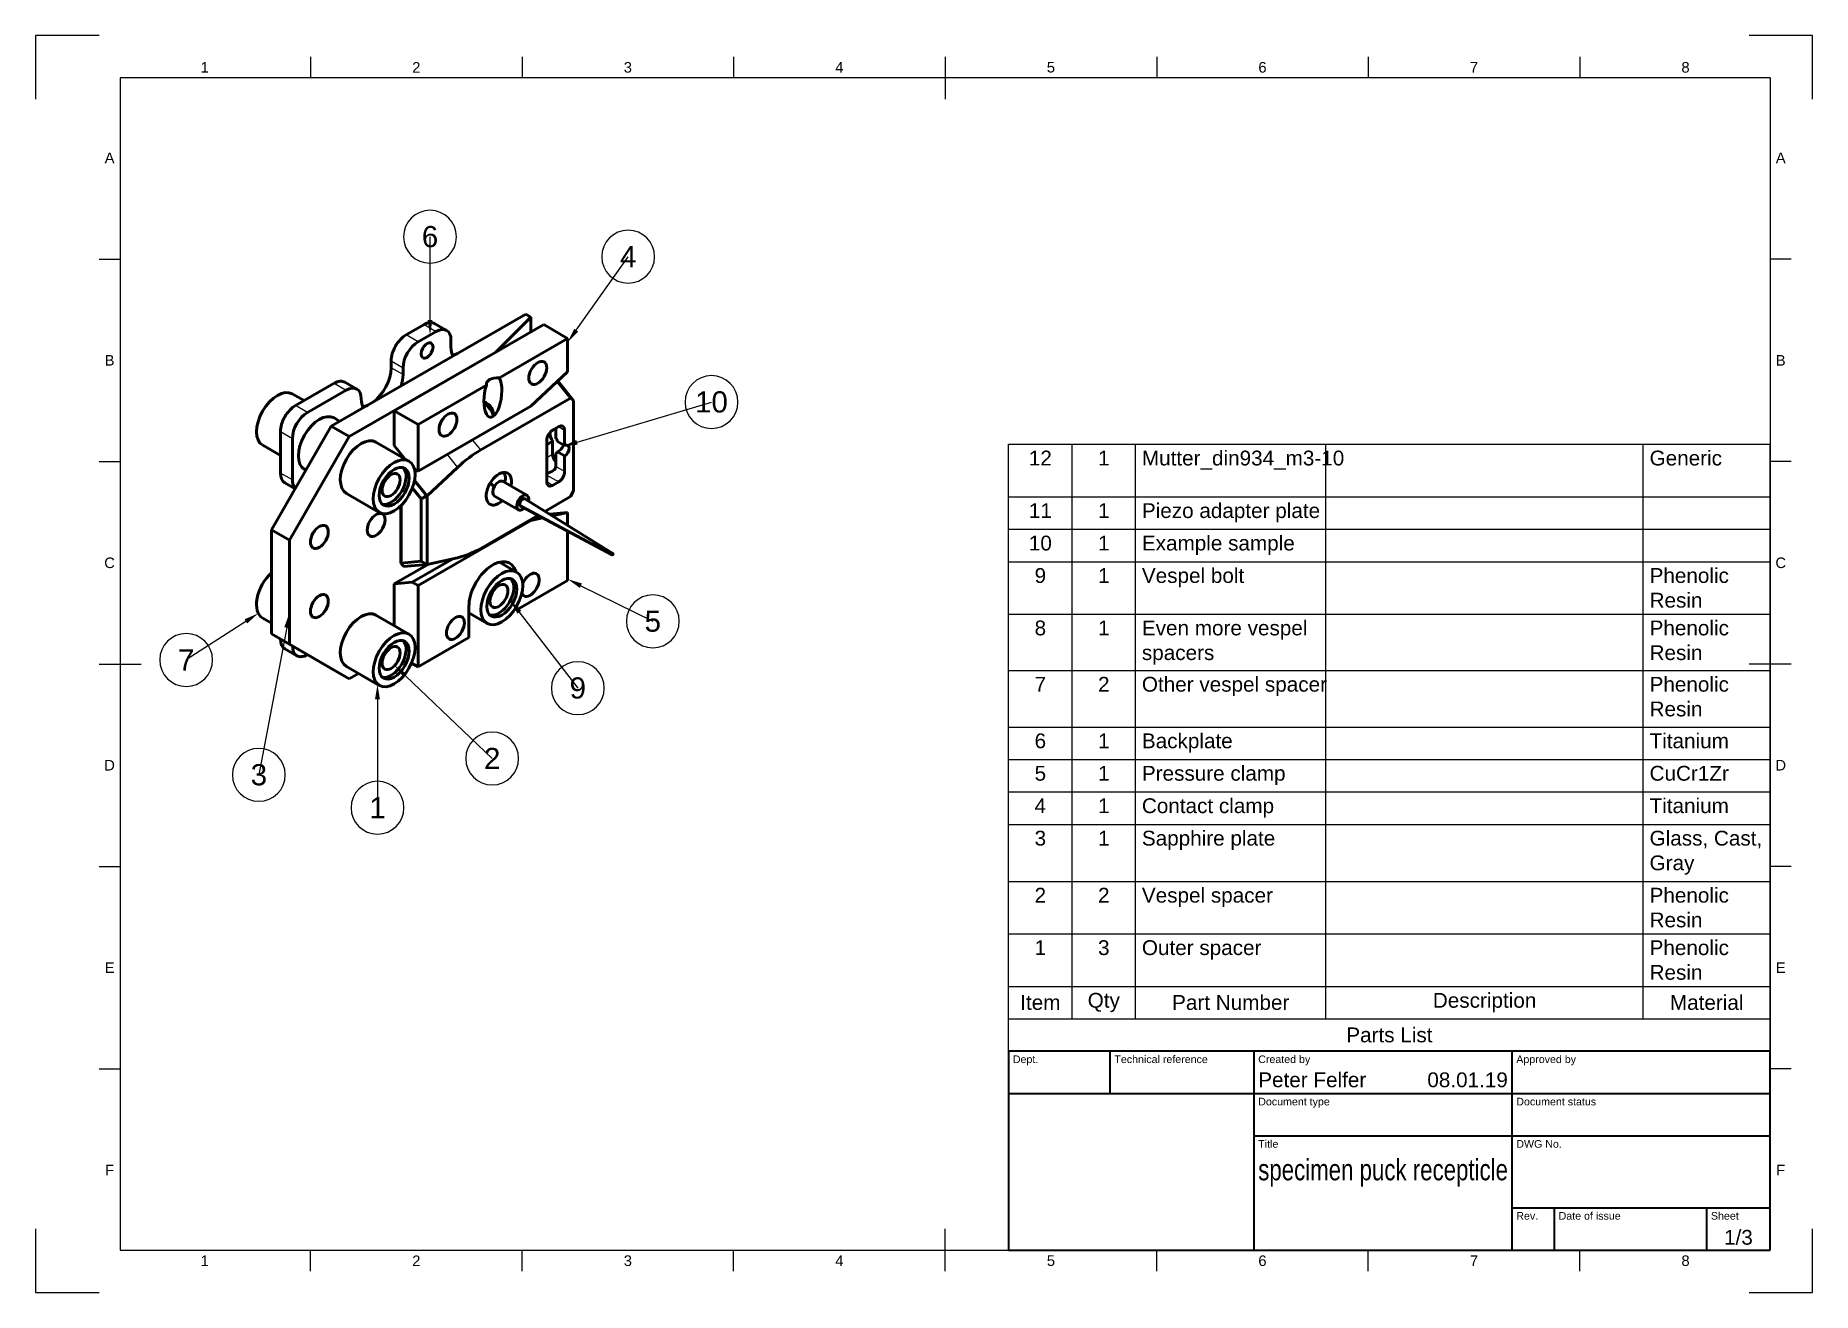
# Model space of a CAD drawing. Header units: millimetres. Extents: x 0 to 420, y 0 to 297.
import ezdxf
from ezdxf import colors
from ezdxf.entities.mleader import LeaderData, LeaderLine
from ezdxf.enums import TextEntityAlignment as Align
from ezdxf.math import Vec2, Vec3

# ---------------------------------------------------------------- set-up
doc = ezdxf.new("R2010")
doc.units = ezdxf.units.MM
doc.header["$LTSCALE"] = 0.75
for name, color, linetype, lineweight in [('Balloons', 7, 'Continuous', 25), ('Border', 7, 'Continuous', 25), ('Parts Lists', 7, 'Continuous', 25), ('TitleBlock', 7, 'Continuous', 35), ('Visible', 7, 'Continuous', 50), ('Visible Narrow', 7, 'Continuous', 25)]:
    doc.layers.add(name, color=color, linetype=linetype, lineweight=lineweight)
doc.styles.add('FusionTitle', font='')
doc.styles.get("Standard").update_dxf_attribs({"font": 'arial.ttf'})
doc.styles.get('FusionTitle').set_extended_font_data('Arial Unicode MS')

# ---------------------------------------------------------------- blocks, each defined once
blk = doc.blocks.new('ISO_TITLEBLOCK')
at = {"layer": 'TitleBlock'}
for p, q in [((0, 47), (-180, 47)), ((-180, 47), (-180, 0)), ((-156, 37), (-156, 47)), ((-122, 0), (-122, 47)), ((-61, 0), (-61, 47)), ((0, 0), (0, 47)), ((-180, 37), (0, 37)), ((-122, 27), (0, 27)), ((-61, 10), (0, 10)), ((-51, 0), (-51, 10)), ((-15, 0), (-15, 10)), ((-180, 0), (0, 0))]:
    blk.add_line(p, q, dxfattribs=at)
at = {"layer": 'TitleBlock', "style": 'FusionTitle'}
for s, p in [('Dept.', (-179, 46)), ('Technical reference', (-155, 46)), ('Created by', (-121, 46)), ('Approved by', (-60, 46)), ('Document type', (-121, 36)), ('Document status', (-60, 36)), ('Title', (-121, 26)), ('DWG No.', (-60, 26)), ('Rev.', (-60, 9)), ('Date of issue', (-50, 9)), ('Sheet', (-14, 9))]:
    blk.add_text(s, height=1.8, dxfattribs=at).set_placement(p, align=Align.TOP_LEFT)
for tag, p, height in [('DEPT', (-179, 38.5), 3.5), ('TECHNICAL_REFERENCE', (-155, 38.5), 3.5), ('CREATED_BY', (-121, 38.5), 3.5), ('APPROVED_BY', (-60, 38.5), 3.5), ('DOCUMENT_TYPE', (-121, 28.5), 3.5), ('DOCUMENT_STATUS', (-60, 28.5), 3.5), ('TITLE_1', (-121, 16.5), 5), ('TITLE_2', (-121, 9), 5), ('TITLE_3', (-121, 1.5), 5), ('DATE_OF_ISSUE', (-50, 1.5), 3.5)]:
    blk.add_attdef(tag, p, '', height=height, dxfattribs=at)
for tag, p in [('CREATED_DATE', (-62, 38.5)), ('APPROVED_DATE', (-1, 38.5))]:
    blk.add_attdef(tag, text='', height=3.5, dxfattribs=at).set_placement(p, align=Align.RIGHT)
for tag, height, p in [('DRAWING_NUMBER', 5, (-30.5, 16.6)), ('REV', 3.5, (-56, 3.1)), ('SHEET', 3.5, (-7.5, 3.1))]:
    blk.add_attdef(tag, text='', height=height, dxfattribs=at).set_placement(p, align=Align.MIDDLE)
blk = doc.blocks.new('ISO_A3_SHEET')
at = {"layer": 'Border'}
for p, q in [((15, 297), (0, 297)), ((0, 297), (0, 282)), ((420, 297), (405, 297)), ((420, 282), (420, 297)), ((65, 292), (65, 287)), ((115, 292), (115, 287)), ((165, 292), (165, 287)), ((215, 292), (215, 282)), ((265, 292), (265, 287)), ((315, 292), (315, 287)), ((365, 292), (365, 287)), ((410, 287), (20, 287)), ((20, 287), (20, 10)), ((410, 287), (410, 10)), ((15, 244.16666), (20, 244.16666)), ((415, 244.16666), (410, 244.16666)), ((15, 196.33333), (20, 196.33333)), ((415, 196.33333), (410, 196.33333)), ((15, 148.5), (25, 148.5)), ((415, 148.5), (405, 148.5)), ((15, 100.66667), (20, 100.66667)), ((415, 100.66667), (410, 100.66667)), ((15, 52.83334), (20, 52.83334)), ((415, 52.83334), (410, 52.83334)), ((0, 15), (0, 0)), ((215, 5), (215, 15)), ((420, 0), (420, 15)), ((20, 10), (410, 10)), ((65, 5), (65, 10)), ((115, 5), (115, 10)), ((165, 5), (165, 10)), ((265, 5), (265, 10)), ((315, 5), (315, 10)), ((365, 5), (365, 10)), ((0, 0), (15, 0)), ((405, 0), (420, 0))]:
    blk.add_line(p, q, dxfattribs=at)
at = {"layer": 'Border', "style": 'FusionTitle'}
for s, p in [('1', (40, 289.5)), ('2', (90, 289.5)), ('3', (140, 289.5)), ('4', (190, 289.5)), ('5', (240, 289.5)), ('6', (290, 289.5)), ('7', (340, 289.5)), ('8', (390, 289.5)), ('A', (17.5, 268.08333)), ('A', (412.5, 268.08333)), ('B', (17.5, 220.25)), ('B', (412.5, 220.25)), ('C', (17.5, 172.41667)), ('C', (412.5, 172.41667)), ('D', (17.5, 124.58334)), ('D', (412.5, 124.58334)), ('E', (17.5, 76.75001)), ('E', (412.5, 76.75001)), ('F', (17.5, 28.91668)), ('F', (412.5, 28.91668)), ('1', (40, 7.5)), ('2', (90, 7.5)), ('3', (140, 7.5)), ('4', (190, 7.5)), ('5', (240, 7.5)), ('6', (290, 7.5)), ('7', (340, 7.5)), ('8', (390, 7.5))]:
    blk.add_text(s, height=2.5, dxfattribs=at).set_placement(p, align=Align.MIDDLE)
blk = doc.blocks.new('*T4')
at = {"layer": 'Parts Lists', "color": 0, "linetype": 'ByBlock', "lineweight": -2, "transparency": 16777216}
for p, q in [((0, 143.414052), (180, 143.414052)), ((0, 0), (0, 143.414052)), ((15, 7.666667), (15, 143.414052)), ((30, 7.666667), (30, 143.414052)), ((75, 7.666667), (75, 143.414052)), ((150, 7.666667), (150, 143.414052)), ((180, 0), (180, 143.414052)), ((0, 130.992383), (180, 130.992383)), ((0, 123.325716), (180, 123.325716)), ((0, 115.65905), (180, 115.65905)), ((0, 103.268417), (180, 103.268417)), ((0, 89.963392), (180, 89.963392)), ((0, 76.596294), (180, 76.596294)), ((0, 68.929627), (180, 68.929627)), ((0, 61.26296), (180, 61.26296)), ((0, 53.596294), (180, 53.596294)), ((0, 40.114598), (180, 40.114598)), ((0, 27.723965), (180, 27.723965)), ((0, 15.333333), (180, 15.333333)), ((0, 7.666667), (180, 7.666667)), ((0, 0), (180, 0))]:
    blk.add_line(p, q, dxfattribs=at)
at = {"layer": 'Parts Lists', "color": 0, "transparency": 16777216, "char_height": 3.5}
for s, insert, width, attachment_point in [('12', (7.5, 141.914052), 12, 2), ('1', (22.5, 141.914052), 12, 2), ('Mutter_din934_m3-10', (31.5, 141.914052), 42, 1), ('Generic', (151.5, 141.914052), 27, 1), ('11', (7.5, 129.492383), 12, 2), ('1', (22.5, 129.492383), 12, 2), ('Piezo adapter plate', (31.5, 129.492383), 42, 1), ('10', (7.5, 121.825716), 12, 2), ('1', (22.5, 121.825716), 12, 2), ('Example sample', (31.5, 121.825716), 42, 1), ('9', (7.5, 114.15905), 12, 2), ('1', (22.5, 114.15905), 12, 2), ('Vespel bolt', (31.5, 114.15905), 42, 1), ('Phenolic Resin', (151.5, 114.15905), 27, 1), ('8', (7.5, 101.768417), 12, 2), ('1', (22.5, 101.768417), 12, 2), ('Even more vespel spacers', (31.5, 101.768417), 42, 1), ('Phenolic Resin', (151.5, 101.768417), 27, 1), ('7', (7.5, 88.463392), 12, 2), ('2', (22.5, 88.463392), 12, 2), ('Other vespel spacer', (31.5, 88.463392), 42, 1), ('Phenolic Resin', (151.5, 88.463392), 27, 1), ('6', (7.5, 75.096294), 12, 2), ('1', (22.5, 75.096294), 12, 2), ('Backplate', (31.5, 75.096294), 42, 1), ('Titanium', (151.5, 75.096294), 27, 1), ('5', (7.5, 67.429627), 12, 2), ('1', (22.5, 67.429627), 12, 2), ('Pressure clamp', (31.5, 67.429627), 42, 1), ('CuCr1Zr', (151.5, 67.429627), 27, 1), ('4', (7.5, 59.76296), 12, 2), ('1', (22.5, 59.76296), 12, 2), ('Contact clamp', (31.5, 59.76296), 42, 1), ('Titanium', (151.5, 59.76296), 27, 1), ('3', (7.5, 52.096294), 12, 2), ('1', (22.5, 52.096294), 12, 2), ('Sapphire plate', (31.5, 52.096294), 42, 1), ('Glass, Cast, Gray', (151.5, 52.096294), 27, 1), ('2', (7.5, 38.614598), 12, 2), ('2', (22.5, 38.614598), 12, 2), ('Vespel spacer', (31.5, 38.614598), 42, 1), ('Phenolic Resin', (151.5, 38.614598), 27, 1), ('1', (7.5, 26.223965), 12, 2), ('3', (22.5, 26.223965), 12, 2), ('Outer spacer', (31.5, 26.223965), 42, 1), ('Phenolic Resin', (151.5, 26.223965), 27, 1), ('Item', (7.5, 11.5), 12, 5), ('Qty', (22.5, 11.5), 12, 5), ('Part Number', (52.5, 11.5), 42, 5), ('Description', (112.5, 11.5), 72, 5), ('Material', (165, 11.5), 27, 5), ('Parts List', (90, 3.833333), 177, 5)]:
    blk.add_mtext(s, dxfattribs=dict(at, insert=insert, width=width, attachment_point=attachment_point))
blk = doc.blocks.new('*B6')
at = {"transparency": 16777216}
for start, end in [(90, 270), (270, 90)]:
    blk.add_arc((0, 0), 6.25, start, end, dxfattribs=at)
at = {"transparency": 16777216, "insert": (0, 0), "char_height": 5, "attachment_point": 5}
blk.add_mtext('10', dxfattribs=at)
blk = doc.blocks.new('*B7')
at = {"transparency": 16777216}
for start, end in [(90, 270), (270, 90)]:
    blk.add_arc((0, 0), 6.25, start, end, dxfattribs=at)
at = {"transparency": 16777216, "insert": (0, 0), "char_height": 5, "attachment_point": 5}
blk.add_mtext('4', dxfattribs=at)
blk = doc.blocks.new('*B8')
at = {"transparency": 16777216}
for start, end in [(90, 270), (270, 90)]:
    blk.add_arc((0, 0), 6.25, start, end, dxfattribs=at)
at = {"transparency": 16777216, "insert": (0, 0), "char_height": 5, "attachment_point": 5}
blk.add_mtext('1', dxfattribs=at)
blk = doc.blocks.new('*B9')
at = {"transparency": 16777216}
for start, end in [(90, 270), (270, 90)]:
    blk.add_arc((0, 0), 6.25, start, end, dxfattribs=at)
at = {"transparency": 16777216, "insert": (0, 0), "char_height": 5, "attachment_point": 5}
blk.add_mtext('2', dxfattribs=at)
blk = doc.blocks.new('*B10')
at = {"transparency": 16777216}
for start, end in [(90, 270), (270, 90)]:
    blk.add_arc((0, 0), 6.25, start, end, dxfattribs=at)
at = {"transparency": 16777216, "insert": (0, 0), "char_height": 5, "attachment_point": 5}
blk.add_mtext('9', dxfattribs=at)
blk = doc.blocks.new('*B11')
at = {"transparency": 16777216}
for start, end in [(90, 270), (270, 90)]:
    blk.add_arc((0, 0), 6.25, start, end, dxfattribs=at)
at = {"transparency": 16777216, "insert": (0, 0), "char_height": 5, "attachment_point": 5}
blk.add_mtext('3', dxfattribs=at)
blk = doc.blocks.new('*B12')
at = {"transparency": 16777216}
for start, end in [(90, 270), (270, 90)]:
    blk.add_arc((0, 0), 6.25, start, end, dxfattribs=at)
at = {"transparency": 16777216, "insert": (0, 0), "char_height": 5, "attachment_point": 5}
blk.add_mtext('5', dxfattribs=at)
blk = doc.blocks.new('*B13')
at = {"transparency": 16777216}
for start, end in [(90, 270), (270, 90)]:
    blk.add_arc((0, 0), 6.25, start, end, dxfattribs=at)
at = {"transparency": 16777216, "insert": (0, 0), "char_height": 5, "attachment_point": 5}
blk.add_mtext('6', dxfattribs=at)
blk = doc.blocks.new('*B14')
at = {"transparency": 16777216}
for start, end in [(90, 270), (270, 90)]:
    blk.add_arc((0, 0), 6.25, start, end, dxfattribs=at)
at = {"transparency": 16777216, "insert": (0, 0), "char_height": 5, "attachment_point": 5}
blk.add_mtext('7', dxfattribs=at)

msp = doc.modelspace()

# ---------------------------------------------------------------- linework, layer by layer
at = {"layer": 'Visible', "extrusion": (-0.707107, -0.407196, 0.578093)}
for p, q in [((115.87, 231.14), (69.91, 204.67)), ((115.87, 231.14), (117.08, 230.44)), ((120.11, 228.69), (84.76, 208.33)), ((87.59, 226.26), (91.83, 228.7)), ((90.41, 224.63), (94.66, 227.07)), ((97.15, 227.32), (94.32, 228.94)), ((108.8, 222.18), (117.08, 230.44)), ((117.08, 230.44), (117.08, 226.95)), ((120.11, 228.69), (125.77, 225.44)), ((98.19, 223.38), (98.19, 225.02)), ((125.77, 225.44), (109.63, 216.14)), ((125.77, 225.44), (125.77, 217.53)), ((74.15, 202.23), (108.8, 222.18)), ((84.05, 218.5), (84.05, 220.13)), ((86.88, 218.5), (86.88, 216.87)), ((61.42, 209.56), (70.62, 214.85)), ((75.94, 213.47), (73.11, 215.09)), ((106.56, 214.37), (90.41, 205.08)), ((125.77, 217.53), (117.09, 209.43)), ((123.32, 215.24), (126.48, 211.32)), ((127.18, 210.78), (123.48, 215.39)), ((63.46, 210.73), (60.67, 212.33)), ((64.25, 207.93), (73.44, 213.22)), ((126.48, 211.32), (105.23, 199.08)), ((126.48, 211.32), (127.18, 210.78)), ((127.18, 210.78), (127.18, 189.41)), ((71.94, 205.84), (70.57, 206.63)), ((84.76, 208.33), (84.76, 200.16)), ((90.41, 205.08), (84.76, 208.33)), ((117.09, 209.43), (90.41, 194.07)), ((69.91, 204.67), (55.77, 180.17)), ((57.89, 193.62), (57.89, 203.43)), ((60.01, 177.73), (74.15, 202.23)), ((60.72, 191.99), (60.72, 201.8)), ((74.15, 202.23), (69.91, 204.67)), ((90.41, 194.07), (90.41, 205.08)), ((122.23, 203.79), (123.65, 204.6)), ((122.94, 201.92), (122.94, 204.19)), ((125.06, 203.78), (125.06, 200.1)), ((57.89, 197.78), (53.69, 200.2)), ((80.47, 200.93), (88.25, 196.45)), ((84.76, 200.16), (87.3, 197)), ((120.82, 191.53), (120.82, 201.34)), ((120.82, 200.3), (122.23, 201.12)), ((122.23, 201.12), (122.23, 198.04)), ((123.1, 198.36), (122.94, 198.27)), ((122.94, 195.19), (122.94, 198.27)), ((125.06, 200.1), (123.36, 201.08)), ((123.36, 198.63), (125.06, 197.65)), ((125.06, 197.65), (125.06, 193.97)), ((63.92, 194.3), (63.59, 194.5)), ((89.55, 194.57), (90.41, 194.07)), ((99.74, 194.96), (92.54, 188.23)), ((61.39, 189.91), (58.93, 191.32)), ((89.07, 190.06), (91.12, 187.51)), ((92.49, 188.24), (89.58, 191.86)), ((110.5, 191.65), (116.16, 188.39)), ((123.65, 191.52), (122.23, 190.7)), ((127.18, 189.41), (126.48, 188.06)), ((73.49, 188.8), (81.26, 184.32)), ((86.33, 185.86), (86.33, 172.35)), ((86.39, 172.34), (86.39, 185.92)), ((91.12, 187.51), (92.49, 188.24)), ((91.12, 187.51), (91.12, 172.78)), ((92.54, 188.23), (92.49, 188.24)), ((92.54, 172.05), (92.54, 188.23)), ((108.51, 188.18), (114.16, 184.92)), ((136.3, 174.3), (114.67, 185.79)), ((136.46, 174.58), (115.67, 187.52)), ((126.48, 188.06), (120.41, 184.57)), ((117.09, 182.4), (90.41, 167.03)), ((118.76, 183.61), (105.23, 175.82)), ((117.09, 182.4), (116.45, 182.28)), ((119.9, 183.01), (117.09, 182.4)), ((118.37, 183.39), (118.95, 183.51)), ((125.77, 184.29), (121.49, 183.9)), ((125.77, 184.29), (122.14, 183.49)), ((125.77, 181.23), (125.77, 184.29)), ((55.77, 180.17), (60.01, 177.73)), ((55.77, 180.17), (55.77, 155.65)), ((60.01, 153.2), (60.01, 177.73)), ((125.77, 168.21), (125.77, 179.89)), ((86.94, 171.54), (86.33, 172.35)), ((86.33, 172.35), (86.39, 172.34)), ((91.12, 172.78), (86.39, 172.34)), ((86.39, 172.34), (86.94, 171.54)), ((98.61, 173.38), (89, 167.85)), ((91.12, 172.78), (92.49, 172.05)), ((99.74, 173.62), (92.54, 172.05)), ((109.64, 172.57), (113.71, 170.23)), ((84.76, 167.46), (92.86, 172.12)), ((86.94, 171.54), (92.49, 172.05)), ((92.49, 172.05), (92.54, 172.05)), ((125.77, 168.21), (113.75, 161.29)), ((84.76, 167.46), (89, 167.85)), ((84.76, 157.58), (84.76, 167.46)), ((89, 167.85), (90.41, 167.03)), ((90.41, 167.03), (90.41, 147.85)), ((80.47, 160.05), (88.25, 155.57)), ((102.43, 154.77), (102.43, 162.13)), ((102.43, 160.57), (106.72, 158.1)), ((113.75, 161.29), (113.34, 161.52)), ((113.75, 162.19), (113.75, 161.29)), ((55.77, 158.12), (53.69, 159.32)), ((55.77, 155.65), (69.91, 147.44)), ((60.01, 153.2), (55.77, 155.65)), ((57.89, 154.38), (57.89, 154.42)), ((61.76, 150.45), (58.93, 152.08)), ((74.15, 145), (60.01, 153.2)), ((60.72, 152.75), (60.72, 152.78)), ((102.43, 154.77), (90.41, 147.85)), ((64.27, 150.71), (64.25, 150.7)), ((69.91, 147.44), (74.15, 145)), ((73.49, 147.92), (81.26, 143.44)), ((90.41, 147.85), (88.89, 148.73)), ((76.35, 146.27), (74.15, 145))]:
    msp.add_line(p, q, dxfattribs=at)
at = {"layer": 'Visible'}
for centre, major_axis, ratio, start_param, end_param in [((91.83, 224.61), (2.5, 4.33), 0.578093, 0, 0.783464), ((87.59, 222.17), (2.5, 4.33), 0.578093, 0.783464, 2.354261), ((79.1, 215.65), (3.49, 6.07), 0.578093, 4.04016, 5.495853), ((100.31, 227.86), (3.49, 6.07), 0.578093, 3.556693, 3.809954), ((70.62, 210.76), (2.5, 4.33), 0.578093, 0, 0.783464), ((61.42, 205.47), (2.5, 4.33), 0.578093, 0.783464, 2.354261), ((79.1, 215.65), (3.49, 6.07), 0.578093, 3.556693, 3.809954), ((104.88, 207.29), (-2.95, 2.07), 0.787757, 3.801917, 4.881043), ((122.23, 202.15), (1, 1.73), 0.578093, 0.783464, 2.354261), ((123.65, 202.13), (-1.5, 2.6), 0.578093, 0.862044, 1.628401), ((121.53, 200.91), (-1.5, 2.6), 0.578093, 4.452523, 4.769993), ((123.65, 202.96), (1, 1.73), 0.578093, -0.787332, 0.783464), ((84.76, 190.38), (3.49, 6.07), 0.578093, 4.712389, 10.995574), ((121.53, 200.91), (-1.5, 2.6), 0.578093, 3.087856, 3.405326), ((61.42, 195.66), (2.5, 4.33), 0.578093, 2.354261, 3.141593), ((84.05, 190.79), (2.5, 4.33), 0.578093, 3.283214, 6.141564), ((120.11, 195.19), (2.83, 0), 0.578093, -1.318116, 0), ((123.65, 193.15), (1, 1.73), 0.578093, 3.925057, 5.495853), ((122.23, 192.34), (1, 1.73), 0.578093, 2.354261, 3.925057), ((115.16, 186.66), (1, 1.73), 0.578093, -1.066988, 4.208581), ((110.21, 164.16), (3.49, 6.07), 0.578093, 4.712389, 10.995574), ((109.51, 164.57), (2.5, 4.33), 0.578093, 3.283214, 6.141564), ((84.76, 149.5), (3.49, 6.07), 0.578093, 4.712389, 10.995574), ((61.42, 156.41), (2.5, 4.33), 0.578093, 2.354261, 3.141593), ((84.05, 149.91), (2.5, 4.33), 0.578093, 3.283214, 6.141564)]:
    msp.add_ellipse(centre, major_axis=major_axis, ratio=ratio, start_param=start_param, end_param=end_param, dxfattribs=at)
at = {"layer": 'Visible', "extrusion": (-3e-16, 0, -1)}
msp.add_ellipse((94.66, 222.98), major_axis=(2.5, 4.33), ratio=0.578093, start_param=-0.783464, end_param=0.787332, dxfattribs=at)
at = {"layer": 'Visible', "extrusion": (0, 0, -1)}
for centre, major_axis, start_param, end_param in [((90.41, 220.54), (2.5, 4.33), 3.928925, 5.499721), ((81.93, 214.02), (3.49, 6.07), 3.49089, 3.928925), ((108.09, 165.39), (3.99, 6.93), 3.928925, 6.788546)]:
    msp.add_ellipse(centre, major_axis=major_axis, ratio=0.578093, start_param=start_param, end_param=end_param, dxfattribs=at)
at = {"layer": 'Visible', "extrusion": (0, -1e-16, -1)}
for centre, major_axis, start_param, end_param in [((92.54, 222.58), (1, 1.73), 3.141593, 9.424778), ((84.05, 190.79), (1.5, 2.6), 3.141593, 9.424778), ((115.16, 186.66), (0.499, 0.867), 3.121802, 6.302976), ((109.51, 164.57), (1.5, 2.6), 3.141593, 9.424778), ((84.05, 149.91), (1.5, 2.6), 3.141593, 9.424778)]:
    msp.add_ellipse(centre, major_axis=major_axis, ratio=0.578093, start_param=start_param, end_param=end_param, dxfattribs=at)
at = {"layer": 'Visible', "extrusion": (-1e-16, 1e-16, -1)}
msp.add_ellipse((103.14, 226.23), major_axis=(3.49, 6.07), ratio=0.578093, start_param=3.49089, end_param=3.928925, dxfattribs=at)
at = {"layer": 'Visible', "extrusion": (0, 1e-16, -1)}
for centre, major_axis, start_param, end_param in [((118.7, 217.28), (1.5, 2.6), 3.141593, 9.424778), ((97.49, 205.06), (1.5, 2.6), 3.141593, 9.424778), ((123.65, 197.23), (-1, 1.73), 4.448656, 5.495853), ((109.51, 189.92), (2.11, 3.67), 2.06277, 7.362008)]:
    msp.add_ellipse(centre, major_axis=major_axis, ratio=0.578093, start_param=start_param, end_param=end_param, dxfattribs=at)
at = {"layer": 'Visible', "extrusion": (2e-16, 0, -1)}
for centre, start_param, end_param in [((73.44, 209.13), -0.783464, 0.787332), ((64.25, 203.84), 3.928925, 5.499721), ((84.76, 190.38), 3.141593, 9.424778), ((110.21, 164.16), 3.141593, 9.424778), ((84.76, 149.5), 3.141593, 9.424778)]:
    msp.add_ellipse(centre, major_axis=(2.5, 4.33), ratio=0.578093, start_param=start_param, end_param=end_param, dxfattribs=at)
at = {"layer": 'Visible', "extrusion": (-1e-16, 0, -1)}
for centre, major_axis, ratio, start_param, end_param in [((81.93, 214.02), (3.49, 6.07), 0.578093, 0.787332, 1.225366), ((105.23, 204.14), (12.72, 29.99), 0.566144, 2.498772, 2.760571)]:
    msp.add_ellipse(centre, major_axis=major_axis, ratio=ratio, start_param=start_param, end_param=end_param, dxfattribs=at)
at = {"layer": 'Visible', "extrusion": (-1e-16, 2e-16, -1)}
msp.add_ellipse((108.09, 211.87), major_axis=(0.61, 5.05), ratio=0.402255, start_param=0.515666, end_param=5.181892, dxfattribs=at)
at = {"layer": 'Visible', "extrusion": (-1e-16, 3e-16, -1)}
msp.add_ellipse((109.78, 214.28), major_axis=(-3.23, 0.39), ratio=0.564325, start_param=-0.163085, end_param=1.453874, dxfattribs=at)
at = {"layer": 'Visible', "extrusion": (-2e-16, 1e-16, -1)}
for centre, end_param in [((57.18, 206.26), 6.283185), ((67.08, 200.56), 6.283185), ((76.98, 194.86), 6.283185), ((57.18, 165.39), 5.209969), ((76.98, 153.98), 6.283185)]:
    msp.add_ellipse(centre, major_axis=(3.49, 6.07), ratio=0.578093, start_param=3.141593, end_param=end_param, dxfattribs=at)
at = {"layer": 'Visible', "extrusion": (0, 2e-16, -1)}
msp.add_ellipse((105.45, 208.1), major_axis=(-2.46, 1.72), ratio=0.787757, start_param=1.253286, end_param=2.839584, dxfattribs=at)
at = {"layer": 'Visible', "extrusion": (1e-16, 0, -1)}
msp.add_ellipse((105.23, 170.76), major_axis=(12.72, 29.99), ratio=0.566144, start_param=-0.90462, end_param=-0.642821, dxfattribs=at)
at = {"layer": 'Visible', "extrusion": (3e-16, -2e-16, -1)}
for centre, major_axis, start_param, end_param in [((125.06, 198.87), (0.75, 1.3), -0.783464, 2.358128), ((67.08, 178.53), (1.5, 2.6), 3.141593, 9.424778), ((80.51, 181.36), (1.5, 2.6), 3.141593, 9.424778), ((116.93, 167.21), (1.5, 2.6), 4.498548, 9.854651), ((67.08, 162.18), (1.5, 2.6), 3.141593, 9.424778), ((99.25, 157.03), (1.5, 2.6), 3.141593, 9.424778)]:
    msp.add_ellipse(centre, major_axis=major_axis, ratio=0.578093, start_param=start_param, end_param=end_param, dxfattribs=at)
at = {"layer": 'Visible', "extrusion": (1e-16, 1e-16, -1)}
msp.add_ellipse((64.25, 194.03), major_axis=(2.5, 4.33), ratio=0.578093, start_param=3.289836, end_param=3.928925, dxfattribs=at)
at = {"layer": 'Visible', "extrusion": (1e-16, -1e-16, -1)}
msp.add_ellipse((109.51, 189.92), major_axis=(1, 1.73), ratio=0.578093, start_param=3.141593, end_param=6.283185, dxfattribs=at)
at = {"layer": 'Visible', "extrusion": (-3e-16, 2e-16, -1)}
msp.add_ellipse((136.38, 174.44), major_axis=(0.081, 0.14), ratio=0.578093, start_param=3.141593, end_param=9.424778, dxfattribs=at)
at = {"layer": 'Visible', "extrusion": (-1e-16, -1e-16, -1)}
msp.add_ellipse((64.25, 154.79), major_axis=(2.5, 4.33), ratio=0.578093, start_param=2.358128, end_param=3.928925, dxfattribs=at)
at = {"layer": 'Visible', "extrusion": (-1.837e-12, 1.9972e-12, -1)}
msp.add_open_spline([(123.36, 198.63), (123.5, 198.7), (123.66, 198.81), (123.98, 199.05), (124.13, 199.19), (124.39, 199.47), (124.51, 199.63), (124.67, 199.97), (124.71, 200.14), (124.71, 200.3), (124.71, 200.3), (124.71, 200.3)], degree=3, knots=[0.2306343, 0.2306343, 0.2306343, 0.2306343, 0.259503, 0.259503, 0.2883716, 0.2883716, 0.3171616, 0.3171616, 0.3459515, 0.3459515, 0.3462414, 0.3462414, 0.3462414, 0.3462414], dxfattribs=at)
at = {"layer": 'Visible', "extrusion": (1.51e-14, 1.0263e-12, -1)}
msp.add_open_spline([(110.78, 191.49), (110.79, 191.5), (110.79, 191.52), (110.99, 191.81), (111.09, 192.13), (111.09, 192.77), (110.99, 193.12), (110.74, 193.55), (110.66, 193.66), (110.58, 193.76)], degree=3, knots=[0.6500551, 0.6500551, 0.6500551, 0.6500551, 0.6526147, 0.6526147, 0.7114463, 0.7114463, 0.7702779, 0.7702779, 0.7907127, 0.7907127, 0.7907127, 0.7907127], dxfattribs=at)
at = {"layer": 'Visible', "extrusion": (-4.8087e-12, -6.1044e-12, -1)}
msp.add_open_spline([(107.5, 191.32), (107.65, 191.06), (107.85, 190.85), (108.22, 190.64), (108.37, 190.58), (108.54, 190.55)], degree=3, knots=[0.4240599, 0.4240599, 0.4240599, 0.4240599, 0.47429754, 0.47429754, 0.50353037, 0.50353037, 0.50353037, 0.50353037], dxfattribs=at)
at = {"layer": 'Visible Narrow', "extrusion": (-0.707107, -0.407196, 0.578093)}
for p, q in [((91.83, 228.7), (94.66, 227.07)), ((90.41, 224.63), (87.59, 226.26)), ((84.05, 220.13), (86.88, 218.5)), ((86.88, 216.87), (84.05, 218.5)), ((70.62, 214.85), (73.44, 213.22)), ((64.25, 207.93), (61.42, 209.56)), ((57.89, 203.43), (60.72, 201.8)), ((123.64, 204.6), (125.06, 203.78)), ((97.27, 198.02), (99.74, 194.96)), ((105.23, 199.08), (103.29, 201.49)), ((122.23, 198.04), (120.82, 197.23)), ((60.72, 191.99), (57.89, 193.62)), ((125.06, 193.97), (122.94, 195.19)), ((120.82, 193.15), (123.65, 191.52)), ((122.23, 190.7), (120.82, 191.52)), ((60.72, 152.75), (57.89, 154.38))]:
    msp.add_line(p, q, dxfattribs=at)

# ---------------------------------------------------------------- block references
msp.add_blockref('*T4', (230, 57))
at = {"layer": 'Border'}
msp.add_blockref('ISO_A3_SHEET', (0, 0), dxfattribs=at)
at = {"layer": 'TitleBlock'}
ref = msp.add_blockref('ISO_TITLEBLOCK', (410, 10), dxfattribs=at)
ref.add_attrib('CREATED_DATE', '08.01.19', dxfattribs={"height": 3.5, "style": 'FusionTitle'}).set_placement((348, 48.5), align=Align.RIGHT)
ref.add_attrib('SHEET', '1/3', dxfattribs={"height": 3.5, "style": 'FusionTitle'}).set_placement((402.5, 13.1), align=Align.MIDDLE)
ref.add_attrib('TITLE_1', 'specimen puck recepticle', (289, 26.5), dxfattribs={"height": 5, "style": 'FusionTitle', "width": 0.752796})
ref.add_attrib('CREATED_BY', 'Peter Felfer', (289, 48.5), dxfattribs={"height": 3.5, "style": 'FusionTitle'})

# ---------------------------------------------------------------- leaders
at = {"layer": 'Balloons'}
ml = msp.add_multileader_block('Standard', dxfattribs=at)
ml.set_content('*B13', color=256)
ml.set_leader_properties()
ml.build(insert=Vec2(0, 0))
ml.multileader.update_dxf_attribs({"has_dogleg": 0, "arrow_head_size": 3.5, "block_connection_type": 1})
ctx = ml.context
ctx.base_point, ctx.char_height, ctx.arrow_head_size, ctx.plane_origin = Vec3(93.24, 249.46), 3.5, 3.5, Vec3(93.24, 226.26)
ctx.attachment_type = 1
notes = []
notes.append((ctx, [(0, (1, 1, 0), (85.24, 249.46), (1, 0), 8, [(0, [(93.24, 226.26)], 0, [])])]))
ctx.block.insert = Vec3(93.24, 249.46)
ml = msp.add_multileader_block('Standard', dxfattribs=at)
ml.set_content('*B7', color=256)
ml.set_leader_properties()
ml.build(insert=Vec2(0, 0))
ml.multileader.update_dxf_attribs({"has_dogleg": 0, "arrow_head_size": 3.5, "block_connection_type": 1})
ctx = ml.context
ctx.base_point, ctx.char_height, ctx.arrow_head_size, ctx.plane_origin = Vec3(140.08, 244.75), 3.5, 3.5, Vec3(125.77, 224.52)
ctx.attachment_type = 1
notes.append((ctx, [(0, (1, 1, 0), (132.08, 244.75), (1, 0), 8, [(0, [(125.77, 224.52)], 0, [])])]))
ctx.block.insert = Vec3(140.08, 244.75)
ml = msp.add_multileader_block('Standard', dxfattribs=at)
ml.set_content('*B6', color=256)
ml.set_leader_properties()
ml.build(insert=Vec2(0, 0))
ml.multileader.update_dxf_attribs({"has_dogleg": 0, "arrow_head_size": 3.5, "block_connection_type": 1})
ctx = ml.context
ctx.base_point, ctx.char_height, ctx.arrow_head_size, ctx.plane_origin = Vec3(159.76, 210.4), 3.5, 3.5, Vec3(124.63, 199.89)
ctx.attachment_type = 1
notes.append((ctx, [(0, (1, 1, 0), (151.76, 210.4), (1, 0), 8, [(0, [(124.63, 199.89)], 0, [])])]))
ctx.block.insert = Vec3(159.76, 210.4)
ml = msp.add_multileader_block('Standard', dxfattribs=at)
ml.set_content('*B12', color=256)
ml.set_leader_properties()
ml.build(insert=Vec2(0, 0))
ml.multileader.update_dxf_attribs({"has_dogleg": 0, "arrow_head_size": 3.5, "block_connection_type": 1})
ctx = ml.context
ctx.base_point, ctx.char_height, ctx.arrow_head_size, ctx.plane_origin = Vec3(145.9, 158.59), 3.5, 3.5, Vec3(125.77, 168.56)
ctx.attachment_type = 1
notes.append((ctx, [(0, (1, 1, 0), (137.9, 158.59), (1, 0), 8, [(0, [(125.77, 168.56)], 0, [])])]))
ctx.block.insert = Vec3(145.9, 158.59)
ml = msp.add_multileader_block('Standard', dxfattribs=at)
ml.set_content('*B14', color=256)
ml.set_leader_properties()
ml.build(insert=Vec2(0, 0))
ml.multileader.update_dxf_attribs({"has_dogleg": 0, "arrow_head_size": 3.5, "block_connection_type": 1})
ctx = ml.context
ctx.base_point, ctx.char_height, ctx.arrow_head_size, ctx.plane_origin = Vec3(35.61, 149.45), 3.5, 3.5, Vec3(52.65, 160.47)
ctx.attachment_type = 1
notes.append((ctx, [(0, (1, 1, 0), (43.61, 149.45), (-1, 0), 8, [(0, [(52.65, 160.47)], 0, [])])]))
ctx.block.insert = Vec3(35.61, 149.45)
ml = msp.add_multileader_block('Standard', dxfattribs=at)
ml.set_content('*B11', color=256)
ml.set_leader_properties()
ml.build(insert=Vec2(0, 0))
ml.multileader.update_dxf_attribs({"has_dogleg": 0, "arrow_head_size": 3.5, "block_connection_type": 1})
ctx = ml.context
ctx.base_point, ctx.char_height, ctx.arrow_head_size, ctx.plane_origin = Vec3(52.79, 122.3), 3.5, 3.5, Vec3(60.01, 160.53)
ctx.attachment_type = 1
notes.append((ctx, [(0, (1, 1, 0), (60.79, 122.3), (-1, 0), 8, [(0, [(60.01, 160.53)], 0, [])])]))
ctx.block.insert = Vec3(52.79, 122.3)
ml = msp.add_multileader_block('Standard', dxfattribs=at)
ml.set_content('*B10', color=256)
ml.set_leader_properties()
ml.build(insert=Vec2(0, 0))
ml.multileader.update_dxf_attribs({"has_dogleg": 0, "arrow_head_size": 3.5, "block_connection_type": 1})
ctx = ml.context
ctx.base_point, ctx.char_height, ctx.arrow_head_size, ctx.plane_origin = Vec3(128.17, 142.8), 3.5, 3.5, Vec3(112.21, 163.5)
ctx.attachment_type = 1
notes.append((ctx, [(0, (1, 1, 0), (120.17, 142.8), (1, 0), 8, [(0, [(112.21, 163.5)], 0, [])])]))
ctx.block.insert = Vec3(128.17, 142.8)
ml = msp.add_multileader_block('Standard', dxfattribs=at)
ml.set_content('*B9', color=256)
ml.set_leader_properties()
ml.build(insert=Vec2(0, 0))
ml.multileader.update_dxf_attribs({"has_dogleg": 0, "arrow_head_size": 3.5, "block_connection_type": 1})
ctx = ml.context
ctx.base_point, ctx.char_height, ctx.arrow_head_size, ctx.plane_origin = Vec3(107.94, 126.18), 3.5, 3.5, Vec3(84.89, 148.14)
ctx.attachment_type = 1
notes.append((ctx, [(0, (1, 1, 0), (99.94, 126.18), (1, 0), 8, [(0, [(84.89, 148.14)], 0, [])])]))
ctx.block.insert = Vec3(107.94, 126.18)
ml = msp.add_multileader_block('Standard', dxfattribs=at)
ml.set_content('*B8', color=256)
ml.set_leader_properties()
ml.build(insert=Vec2(0, 0))
ml.multileader.update_dxf_attribs({"has_dogleg": 0, "arrow_head_size": 3.5, "block_connection_type": 1})
ctx = ml.context
ctx.base_point, ctx.char_height, ctx.arrow_head_size, ctx.plane_origin = Vec3(80.82, 114.54), 3.5, 3.5, Vec3(80.82, 143.69)
ctx.attachment_type = 1
notes.append((ctx, [(0, (1, 1, 0), (88.82, 114.54), (-1, 0), 8, [(0, [(80.82, 143.69)], 0, [])])]))
ctx.block.insert = Vec3(80.82, 114.54)
for ctx, leaders in notes:
    for number, flags, end, landing, length, lines in leaders:
        leader = LeaderData()
        leader.index, (leader.has_last_leader_line, leader.has_dogleg_vector, leader.attachment_direction) = number, flags
        leader.last_leader_point, leader.dogleg_vector, leader.dogleg_length = Vec3(end), Vec3(landing), length
        for number, points, colour, breaks in lines:
            line = LeaderLine()
            line.index, line.vertices, line.color, line.breaks = number, Vec3.list(points), colors.encode_raw_color(colour), breaks
            leader.lines.append(line)
        ctx.leaders.append(leader)

doc.saveas('drawing.dxf')
